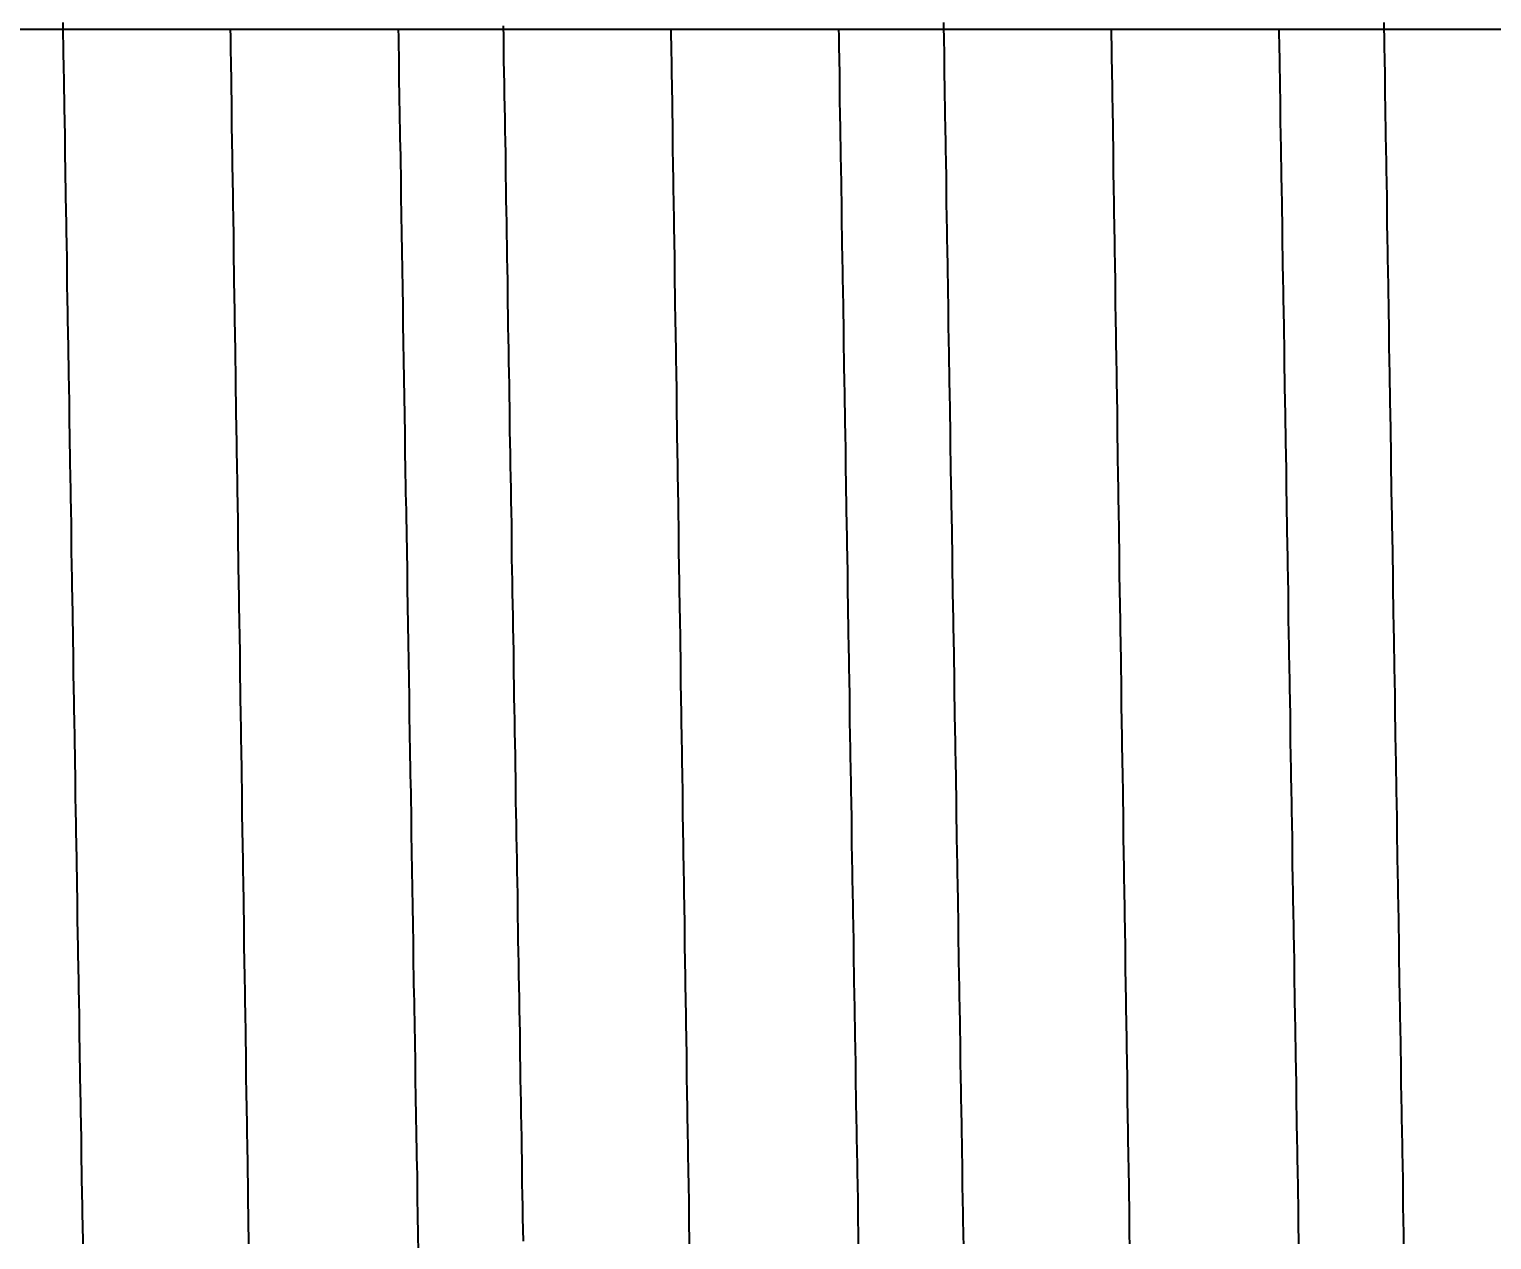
# Model space of a CAD drawing. Header units: millimetres. Extents: x 0 to 3800, y -67 to 2530.
# Drawn here: x 2216.61 to 2221.72, y 961.98 to 966.22 of the extents above; entities that cross this region are included whole.
import ezdxf
from ezdxf.lldxf.tags import DXFTag

# ---------------------------------------------------------------- set-up
doc = ezdxf.new("R2010")
doc.units = ezdxf.units.MM
for name, color, linetype in [('내부선 및 부속', 4, 'Continuous'), ('중심선', 1, 'DASHED'), ('치수선', 7, 'Continuous')]:
    doc.layers.add(name, color=color, linetype=linetype)
doc.styles.add('____', font='')
doc.styles.get('____').set_extended_font_data('굴림')
tags = doc.linetypes.add('DASHDOT', pattern=[70, 31, -13, 13, -13]).pattern_tags.tags
tags[10:11] = [DXFTag(74, 4), DXFTag(75, 0), DXFTag(340, '0'), DXFTag(46, 0.0), DXFTag(50, 0.0), DXFTag(44, 0.0), DXFTag(45, 0.0)]
tags[8:9] = [DXFTag(74, 4), DXFTag(75, 0), DXFTag(340, '0'), DXFTag(46, 0.0), DXFTag(50, 0.0), DXFTag(44, 0.0), DXFTag(45, 0.0)]
tags[6:7] = [DXFTag(74, 4), DXFTag(75, 0), DXFTag(340, '0'), DXFTag(46, 0.0), DXFTag(50, 0.0), DXFTag(44, 0.0), DXFTag(45, 0.0)]
tags[4:5] = [DXFTag(74, 4), DXFTag(75, 0), DXFTag(340, '0'), DXFTag(46, 0.0), DXFTag(50, 0.0), DXFTag(44, 0.0), DXFTag(45, 0.0)]
tags = doc.linetypes.add('DASHED', pattern=[25.72, 12.86, -12.86]).pattern_tags.tags
tags[6:7] = [DXFTag(74, 4), DXFTag(75, 0), DXFTag(340, '0'), DXFTag(46, 0.0), DXFTag(50, 0.0), DXFTag(44, 0.0), DXFTag(45, 0.0)]
tags[4:5] = [DXFTag(74, 4), DXFTag(75, 0), DXFTag(340, '0'), DXFTag(46, 0.0), DXFTag(50, 0.0), DXFTag(44, 0.0), DXFTag(45, 0.0)]
doc.dimstyles.new('MSADIM', dxfattribs={"dimtxt": 33, "dimasz": 17, "dimexe": 10, "dimexo": 7.5, "dimgap": 10, "dimtad": 0, "dimtih": 1, "dimtoh": 1, "dimdec": 0, "dimzin": 1, "dimdsep": 46, "dimtxsty": '____', "dimcen": 11.25, "dimadec": 0, "dimazin": 0, "dimtfac": 1, "dimtdec": 0, "dimtix": 1, "dimtmove": 0, "dimatfit": 3, "dimfxl": 1, "dimtolj": 1, "dimtzin": 1, "dimarcsym": 0})

# ---------------------------------------------------------------- blocks, each defined once
blk = doc.blocks.new('*D55')
at = {"layer": '치수선', "color": 0, "linetype": 'Continuous', "lineweight": -2, "transparency": 16777216}
for p, q in [((2172.9547, 966.2182), (2152.4547, 966.2182)), ((2162.4547, 949.2182), (2162.4547, 856.5344)), ((2162.4547, 718.2182), (2162.4547, 810.9019)), ((2254.9547, 701.2182), (2152.4547, 701.2182))]:
    blk.add_line(p, q, dxfattribs=at)
at = {"layer": '치수선', "color": 0, "linetype": 'Continuous', "transparency": 16777216}
for points in [[(2159.6213, 949.2182), (2165.288, 949.2182), (2162.4547, 966.2182)], [(2159.6213, 718.2182), (2165.288, 718.2182), (2162.4547, 701.2182)]]:
    blk.add_solid(points, dxfattribs=at)
at = {"layer": '치수선', "color": 0, "linetype": 'Continuous', "transparency": 16777216, "insert": (2162.4547, 833.7182), "char_height": 25, "attachment_point": 5, "style": '____'}
blk.add_mtext('\\A1;265', dxfattribs=at)
blk = doc.blocks.new('*D56')
at = {"layer": '치수선', "color": 0, "linetype": 'Continuous', "lineweight": -2, "transparency": 16777216}
for p, q in [((2172.9547, 966.2182), (2082.4547, 966.2182)), ((2092.4547, 949.2182), (2092.4547, 636.5511)), ((2092.4547, 278.2182), (2092.4547, 590.8853)), ((2224.9547, 261.2182), (2082.4547, 261.2182))]:
    blk.add_line(p, q, dxfattribs=at)
at = {"layer": '치수선', "color": 0, "linetype": 'Continuous', "transparency": 16777216}
for points in [[(2089.6213, 949.2182), (2095.288, 949.2182), (2092.4547, 966.2182)], [(2089.6213, 278.2182), (2095.288, 278.2182), (2092.4547, 261.2182)]]:
    blk.add_solid(points, dxfattribs=at)
at = {"layer": '치수선', "color": 0, "linetype": 'Continuous', "transparency": 16777216, "insert": (2092.4547, 613.7182), "char_height": 25, "attachment_point": 5, "style": '____'}
blk.add_mtext('\\A1;705', dxfattribs=at)

msp = doc.modelspace()

# ---------------------------------------------------------------- linework, layer by layer
at = {"layer": '내부선 및 부속', "linetype": 'Continuous', "flags": 128}
for points in [[(2216.7259, 966.2415), (2216.7269, 966.2175), (2216.7269, 966.1935), (2216.7279, 966.1695), (2216.7279, 966.1465), (2216.7279, 966.1225), (2216.7289, 966.0985), (2216.7289, 966.0745), (2216.7299, 966.0505), (2216.7299, 966.0265), (2216.7299, 966.0025), (2216.7309, 965.9785), (2216.7309, 965.9555), (2216.7309, 965.9315), (2216.7319, 965.9075), (2216.7319, 965.8835), (2216.7329, 965.8595), (2216.7329, 965.8355), (2216.7329, 965.8115), (2216.7339, 965.7885), (2216.7339, 965.7645), (2216.7349, 965.7405), (2216.7349, 965.7165), (2216.7349, 965.6925), (2216.7359, 965.6685), (2216.7359, 965.6445), (2216.7359, 965.6215), (2216.7369, 965.5975), (2216.7369, 965.5735), (2216.7379, 965.5495), (2216.7379, 965.5255), (2216.7379, 965.5015), (2216.7389, 965.4775), (2216.7389, 965.4535), (2216.7399, 965.4305), (2216.7399, 965.4065), (2216.7399, 965.3825), (2216.7409, 965.3585), (2216.7409, 965.3345), (2216.7409, 965.3105), (2216.7419, 965.2865), (2216.7419, 965.2635), (2216.7429, 965.2395), (2216.7429, 965.2155), (2216.7429, 965.1915), (2216.7439, 965.1675), (2216.7439, 965.1435), (2216.7449, 965.1195), (2216.7449, 965.0955), (2216.7449, 965.0725), (2216.7459, 965.0485), (2216.7459, 965.0245), (2216.7459, 965.0005), (2216.7469, 964.9765), (2216.7469, 964.9525), (2216.7479, 964.9285), (2216.7479, 964.9055), (2216.7479, 964.8815), (2216.7489, 964.8575), (2216.7489, 964.8335), (2216.7499, 964.8095), (2216.7499, 964.7855), (2216.7499, 964.7855), (2216.7499, 964.7615), (2216.7509, 964.7385), (2216.7509, 964.7145), (2216.7509, 964.6905), (2216.7519, 964.6665), (2216.7519, 964.6425), (2216.7529, 964.6185), (2216.7529, 964.5945), (2216.7529, 964.5705), (2216.7539, 964.5475), (2216.7539, 964.5235), (2216.7549, 964.4995), (2216.7549, 964.4755), (2216.7549, 964.4515), (2216.7559, 964.4275), (2216.7559, 964.4035), (2216.7559, 964.3805), (2216.7569, 964.3565), (2216.7569, 964.3325), (2216.7579, 964.3085), (2216.7579, 964.2845), (2216.7579, 964.2605), (2216.7589, 964.2365), (2216.7589, 964.2125), (2216.7599, 964.1895), (2216.7599, 964.1655), (2216.7599, 964.1415), (2216.7609, 964.1175), (2216.7609, 964.0935), (2216.7609, 964.0695), (2216.7619, 964.0455), (2216.7619, 964.0225), (2216.7629, 963.9985), (2216.7629, 963.9745), (2216.7629, 963.9505), (2216.7639, 963.9265), (2216.7639, 963.9025), (2216.7649, 963.8785), (2216.7649, 963.8555), (2216.7649, 963.8315), (2216.7659, 963.8075), (2216.7659, 963.7835), (2216.7669, 963.7595), (2216.7669, 963.7355), (2216.7669, 963.7115), (2216.7679, 963.6875), (2216.7679, 963.6645), (2216.7679, 963.6405), (2216.7689, 963.6165), (2216.7689, 963.5925), (2216.7699, 963.5685), (2216.7699, 963.5445), (2216.7699, 963.5205), (2216.7709, 963.4975), (2216.7709, 963.4735), (2216.7719, 963.4495), (2216.7719, 963.4255), (2216.7719, 963.4015), (2216.7729, 963.3775), (2216.7729, 963.3535), (2216.7739, 963.3295), (2216.7739, 963.3065), (2216.7739, 963.2825), (2216.7749, 963.2585), (2216.7749, 963.2345), (2216.7749, 963.2105), (2216.7759, 963.1865), (2216.7759, 963.1625), (2216.7769, 963.1395), (2216.7769, 963.1155), (2216.7769, 963.0915), (2216.7779, 963.0675), (2216.7779, 963.0435), (2216.7789, 963.0195), (2216.7789, 962.9955), (2216.7789, 962.9725), (2216.7799, 962.9485), (2216.7799, 962.9245), (2216.7809, 962.9005), (2216.7809, 962.8765), (2216.7809, 962.8525), (2216.7819, 962.8285), (2216.7819, 962.8045), (2216.7829, 962.7815), (2216.7829, 962.7575), (2216.7829, 962.7335), (2216.7839, 962.7095), (2216.7839, 962.6855), (2216.7849, 962.6615), (2216.7849, 962.6375), (2216.7849, 962.6145), (2216.7859, 962.5905), (2216.7859, 962.5665), (2216.7859, 962.5425), (2216.7869, 962.5185), (2216.7869, 962.4945), (2216.7879, 962.4705), (2216.7879, 962.4465), (2216.7879, 962.4235), (2216.7889, 962.3995), (2216.7889, 962.3995), (2216.7889, 962.3755), (2216.7899, 962.3515), (2216.7899, 962.3275), (2216.7899, 962.3035), (2216.7909, 962.2795), (2216.7909, 962.2565), (2216.7919, 962.2325), (2216.7919, 962.2085), (2216.7919, 962.1845), (2216.7929, 962.1605), (2216.7929, 962.1365), (2216.7939, 962.1125), (2216.7939, 962.0895), (2216.7939, 962.0655), (2216.7949, 962.0415), (2216.7949, 962.0175), (2216.7959, 961.9935), (2216.7959, 961.9695)], [(2217.3769, 961.9705), (2217.3769, 961.9975), (2217.3759, 962.0245), (2217.3759, 962.0515), (2217.3759, 962.0785), (2217.3749, 962.1055), (2217.3749, 962.1325), (2217.3739, 962.1595), (2217.3739, 962.1865), (2217.3729, 962.2135), (2217.3729, 962.2405), (2217.3729, 962.2685), (2217.3719, 962.2955), (2217.3719, 962.3225), (2217.3709, 962.3495), (2217.3709, 962.3765), (2217.3709, 962.4035), (2217.3699, 962.4305), (2217.3699, 962.4575), (2217.3689, 962.4845), (2217.3689, 962.5115), (2217.3679, 962.5385), (2217.3679, 962.5655), (2217.3679, 962.5925), (2217.3669, 962.6195), (2217.3669, 962.6465), (2217.3659, 962.6735), (2217.3659, 962.7005), (2217.3659, 962.7275), (2217.3649, 962.7555), (2217.3649, 962.7825), (2217.3639, 962.8095), (2217.3639, 962.8365), (2217.3639, 962.8635), (2217.3629, 962.8905), (2217.3629, 962.9175), (2217.3619, 962.9445), (2217.3619, 962.9715), (2217.3609, 962.9985), (2217.3609, 963.0255), (2217.3609, 963.0525), (2217.3599, 963.0795), (2217.3599, 963.1065), (2217.3589, 963.1335), (2217.3589, 963.1605), (2217.3589, 963.1875), (2217.3579, 963.2145), (2217.3579, 963.2425), (2217.3569, 963.2695), (2217.3569, 963.2965), (2217.3569, 963.3235), (2217.3569, 963.3235), (2217.3559, 963.3505), (2217.3559, 963.3775), (2217.3549, 963.4045), (2217.3549, 963.4315), (2217.3539, 963.4585), (2217.3539, 963.4855), (2217.3539, 963.5125), (2217.3529, 963.5395), (2217.3529, 963.5665), (2217.3519, 963.5935), (2217.3519, 963.6205), (2217.3519, 963.6475), (2217.3509, 963.6745), (2217.3509, 963.7015), (2217.3499, 963.7295), (2217.3499, 963.7565), (2217.3499, 963.7835), (2217.3489, 963.8105), (2217.3489, 963.8375), (2217.3479, 963.8645), (2217.3479, 963.8915), (2217.3479, 963.9185), (2217.3469, 963.9455), (2217.3469, 963.9725), (2217.3459, 963.9995), (2217.3459, 964.0265), (2217.3459, 964.0535), (2217.3449, 964.0805), (2217.3449, 964.1075), (2217.3439, 964.1345), (2217.3439, 964.1615), (2217.3429, 964.1885), (2217.3429, 964.2165), (2217.3429, 964.2435), (2217.3419, 964.2705), (2217.3419, 964.2975), (2217.3409, 964.3245), (2217.3409, 964.3515), (2217.3409, 964.3785), (2217.3399, 964.4055), (2217.3399, 964.4325), (2217.3389, 964.4595), (2217.3389, 964.4865), (2217.3389, 964.5135), (2217.3379, 964.5405), (2217.3379, 964.5675), (2217.3369, 964.5945), (2217.3369, 964.6215), (2217.3369, 964.6485), (2217.3359, 964.6765), (2217.3359, 964.7035), (2217.3349, 964.7305), (2217.3349, 964.7575), (2217.3349, 964.7845), (2217.3339, 964.8115), (2217.3339, 964.8385), (2217.3329, 964.8655), (2217.3329, 964.8925), (2217.3329, 964.9195), (2217.3319, 964.9465), (2217.3319, 964.9735), (2217.3309, 965.0005), (2217.3309, 965.0275), (2217.3299, 965.0545), (2217.3299, 965.0815), (2217.3299, 965.1085), (2217.3289, 965.1355), (2217.3289, 965.1635), (2217.3279, 965.1905), (2217.3279, 965.2175), (2217.3279, 965.2445), (2217.3269, 965.2715), (2217.3269, 965.2985), (2217.3259, 965.3255), (2217.3259, 965.3525), (2217.3259, 965.3795), (2217.3249, 965.4065), (2217.3249, 965.4335), (2217.3239, 965.4605), (2217.3239, 965.4875), (2217.3239, 965.5145), (2217.3229, 965.5415), (2217.3229, 965.5685), (2217.3219, 965.5955), (2217.3219, 965.6225), (2217.3219, 965.6505), (2217.3209, 965.6775), (2217.3209, 965.7045), (2217.3199, 965.7315), (2217.3199, 965.7585), (2217.3199, 965.7855), (2217.3189, 965.8125), (2217.3189, 965.8395), (2217.3179, 965.8665), (2217.3179, 965.8935), (2217.3179, 965.9205), (2217.3169, 965.9475), (2217.3169, 965.9745), (2217.3159, 966.0015), (2217.3159, 966.0285), (2217.3159, 966.0285), (2217.3159, 966.0555), (2217.3149, 966.0825), (2217.3149, 966.1095), (2217.3139, 966.1375), (2217.3139, 966.1645), (2217.3139, 966.1915), (2217.3129, 966.2185)], [(2217.8989, 966.2205), (2217.8999, 966.1885), (2217.8999, 966.1575), (2217.9009, 966.1255), (2217.9009, 966.0935), (2217.9019, 966.0615), (2217.9019, 966.0295), (2217.9029, 965.9985), (2217.9029, 965.9665), (2217.9039, 965.9345), (2217.9039, 965.9025), (2217.9049, 965.8705), (2217.9049, 965.8385), (2217.9059, 965.8075), (2217.9069, 965.7755), (2217.9069, 965.7435), (2217.9079, 965.7115), (2217.9079, 965.6795), (2217.9089, 965.6475), (2217.9089, 965.6165), (2217.9099, 965.5845), (2217.9099, 965.5525), (2217.9109, 965.5205), (2217.9109, 965.4885), (2217.9119, 965.4575), (2217.9119, 965.4255), (2217.9129, 965.3935), (2217.9129, 965.3615), (2217.9139, 965.3295), (2217.9139, 965.2975), (2217.9149, 965.2665), (2217.9149, 965.2345), (2217.9159, 965.2025), (2217.9159, 965.1705), (2217.9169, 965.1385), (2217.9169, 965.1065), (2217.9179, 965.0755), (2217.9179, 965.0435), (2217.9189, 965.0115), (2217.9189, 964.9795), (2217.9199, 964.9475), (2217.9199, 964.9165), (2217.9209, 964.8845), (2217.9209, 964.8525), (2217.9219, 964.8205), (2217.9219, 964.7885), (2217.9229, 964.7565), (2217.9229, 964.7255), (2217.9239, 964.6935), (2217.9239, 964.6615), (2217.9249, 964.6295), (2217.9249, 964.5975), (2217.9259, 964.5655), (2217.9269, 964.5345), (2217.9269, 964.5025), (2217.9279, 964.4705), (2217.9279, 964.4385), (2217.9289, 964.4065), (2217.9289, 964.3755), (2217.9299, 964.3435), (2217.9299, 964.3115), (2217.9309, 964.2795), (2217.9309, 964.2475), (2217.9319, 964.2155), (2217.9319, 964.1845), (2217.9329, 964.1525), (2217.9329, 964.1205), (2217.9339, 964.0885), (2217.9339, 964.0565), (2217.9349, 964.0245), (2217.9349, 963.9935), (2217.9359, 963.9615), (2217.9359, 963.9295), (2217.9369, 963.8975), (2217.9369, 963.8655), (2217.9379, 963.8345), (2217.9379, 963.8025), (2217.9389, 963.7705), (2217.9389, 963.7385), (2217.9399, 963.7065), (2217.9399, 963.6745), (2217.9409, 963.6435), (2217.9409, 963.6115), (2217.9419, 963.5795), (2217.9429, 963.5475), (2217.9429, 963.5155), (2217.9429, 963.5155), (2217.9439, 963.4835), (2217.9439, 963.4525), (2217.9449, 963.4205), (2217.9449, 963.3885), (2217.9459, 963.3565), (2217.9459, 963.3245), (2217.9469, 963.2925), (2217.9469, 963.2615), (2217.9479, 963.2295), (2217.9479, 963.1975), (2217.9489, 963.1655), (2217.9489, 963.1335), (2217.9499, 963.1025), (2217.9499, 963.0705), (2217.9509, 963.0385), (2217.9509, 963.0065), (2217.9519, 962.9745), (2217.9519, 962.9425), (2217.9529, 962.9115), (2217.9529, 962.8795), (2217.9539, 962.8475), (2217.9549, 962.8155), (2217.9549, 962.7835), (2217.9559, 962.7515), (2217.9559, 962.7205), (2217.9569, 962.6885), (2217.9569, 962.6565), (2217.9579, 962.6245), (2217.9579, 962.5925), (2217.9589, 962.5615), (2217.9589, 962.5295), (2217.9599, 962.4975), (2217.9599, 962.4655), (2217.9609, 962.4335), (2217.9609, 962.4015), (2217.9619, 962.3705), (2217.9619, 962.3385), (2217.9629, 962.3065), (2217.9629, 962.2745), (2217.9639, 962.2425), (2217.9649, 962.2105), (2217.9649, 962.1795), (2217.9659, 962.1475), (2217.9659, 962.1155), (2217.9669, 962.0835), (2217.9669, 962.0515), (2217.9679, 962.0205), (2217.9679, 961.9885), (2217.9689, 961.9565)], [(2218.2659, 966.2305), (2218.2669, 966.1895), (2218.2679, 966.1495), (2218.2679, 966.1085), (2218.2689, 966.0685), (2218.2699, 966.0275), (2218.2699, 965.9875), (2218.2709, 965.9465), (2218.2719, 965.9065), (2218.2719, 965.8655), (2218.2729, 965.8255), (2218.2739, 965.7845), (2218.2739, 965.7445), (2218.2749, 965.7035), (2218.2759, 965.6635), (2218.2759, 965.6225), (2218.2769, 965.5825), (2218.2779, 965.5425), (2218.2779, 965.5015), (2218.2789, 965.4615), (2218.2789, 965.4205), (2218.2799, 965.3805), (2218.2809, 965.3395), (2218.2809, 965.2995), (2218.2819, 965.2585), (2218.2829, 965.2185), (2218.2829, 965.1775), (2218.2839, 965.1375), (2218.2849, 965.0965), (2218.2849, 965.0565), (2218.2859, 965.0155), (2218.2869, 964.9755), (2218.2869, 964.9345), (2218.2879, 964.8945), (2218.2889, 964.8535), (2218.2889, 964.8135), (2218.2899, 964.7725), (2218.2909, 964.7325), (2218.2909, 964.6915), (2218.2919, 964.6515), (2218.2929, 964.6105), (2218.2929, 964.5705), (2218.2939, 964.5295), (2218.2949, 964.4895), (2218.2949, 964.4485), (2218.2959, 964.4085), (2218.2959, 964.3675), (2218.2969, 964.3275), (2218.2979, 964.2875), (2218.2979, 964.2465), (2218.2989, 964.2065), (2218.2999, 964.1655), (2218.2999, 964.1255), (2218.3009, 964.0845), (2218.3019, 964.0445), (2218.3019, 964.0035), (2218.3029, 963.9635), (2218.3039, 963.9225), (2218.3039, 963.8825), (2218.3049, 963.8415), (2218.3059, 963.8015), (2218.3059, 963.7605), (2218.3069, 963.7205), (2218.3079, 963.6795), (2218.3079, 963.6395), (2218.3089, 963.5985), (2218.3099, 963.5585), (2218.3099, 963.5175), (2218.3109, 963.4775), (2218.3119, 963.4365), (2218.3119, 963.3965), (2218.3129, 963.3555), (2218.3139, 963.3155), (2218.3139, 963.2745), (2218.3149, 963.2345), (2218.3149, 963.2345), (2218.3159, 963.1935), (2218.3159, 963.1535), (2218.3169, 963.1125), (2218.3179, 963.0725), (2218.3179, 963.0325), (2218.3189, 962.9915), (2218.3199, 962.9515), (2218.3199, 962.9105), (2218.3209, 962.8705), (2218.3219, 962.8295), (2218.3219, 962.7895), (2218.3229, 962.7485), (2218.3239, 962.7085), (2218.3239, 962.6675), (2218.3249, 962.6275), (2218.3259, 962.5865), (2218.3259, 962.5465), (2218.3269, 962.5055), (2218.3279, 962.4655), (2218.3279, 962.4245), (2218.3289, 962.3845), (2218.3299, 962.3435), (2218.3299, 962.3035), (2218.3309, 962.2625), (2218.3319, 962.2225), (2218.3319, 962.1815), (2218.3329, 962.1415), (2218.3339, 962.1005), (2218.3339, 962.0605), (2218.3349, 962.0195), (2218.3359, 961.9795)], [(2218.8529, 966.2185), (2218.8529, 966.1915), (2218.8539, 966.1645), (2218.8539, 966.1375), (2218.8549, 966.1095), (2218.8549, 966.0825), (2218.8549, 966.0555), (2218.8559, 966.0285), (2218.8559, 966.0015), (2218.8569, 965.9745), (2218.8569, 965.9475), (2218.8569, 965.9205), (2218.8579, 965.8935), (2218.8579, 965.8665), (2218.8589, 965.8395), (2218.8589, 965.8125), (2218.8589, 965.7855), (2218.8599, 965.7585), (2218.8599, 965.7315), (2218.8609, 965.7045), (2218.8609, 965.6775), (2218.8609, 965.6505), (2218.8619, 965.6225), (2218.8619, 965.5955), (2218.8629, 965.5685), (2218.8629, 965.5415), (2218.8629, 965.5145), (2218.8639, 965.4875), (2218.8639, 965.4605), (2218.8649, 965.4335), (2218.8649, 965.4065), (2218.8649, 965.3795), (2218.8659, 965.3525), (2218.8659, 965.3255), (2218.8669, 965.2985), (2218.8669, 965.2715), (2218.8669, 965.2445), (2218.8679, 965.2175), (2218.8679, 965.1905), (2218.8689, 965.1635), (2218.8689, 965.1355), (2218.8699, 965.1085), (2218.8699, 965.0815), (2218.8699, 965.0545), (2218.8709, 965.0275), (2218.8709, 965.0005), (2218.8719, 964.9735), (2218.8719, 964.9465), (2218.8719, 964.9195), (2218.8729, 964.8925), (2218.8729, 964.8655), (2218.8739, 964.8385), (2218.8739, 964.8115), (2218.8739, 964.7845), (2218.8749, 964.7575), (2218.8749, 964.7305), (2218.8759, 964.7035), (2218.8759, 964.6765), (2218.8759, 964.6485), (2218.8769, 964.6215), (2218.8769, 964.5945), (2218.8779, 964.5675), (2218.8779, 964.5405), (2218.8779, 964.5135), (2218.8789, 964.4865), (2218.8789, 964.4595), (2218.8799, 964.4325), (2218.8799, 964.4055), (2218.8799, 964.3785), (2218.8809, 964.3515), (2218.8809, 964.3245), (2218.8819, 964.2975), (2218.8819, 964.2705), (2218.8819, 964.2435), (2218.8829, 964.2165), (2218.8829, 964.1885), (2218.8839, 964.1615), (2218.8839, 964.1345), (2218.8849, 964.1075), (2218.8849, 964.0805), (2218.8849, 964.0535), (2218.8859, 964.0265), (2218.8859, 963.9995), (2218.8869, 963.9725), (2218.8869, 963.9455), (2218.8869, 963.9185), (2218.8879, 963.8915), (2218.8879, 963.8645), (2218.8889, 963.8375), (2218.8889, 963.8105), (2218.8889, 963.7835), (2218.8899, 963.7565), (2218.8899, 963.7295), (2218.8909, 963.7015), (2218.8909, 963.6745), (2218.8909, 963.6475), (2218.8919, 963.6205), (2218.8919, 963.5935), (2218.8929, 963.5665), (2218.8929, 963.5395), (2218.8929, 963.5125), (2218.8929, 963.5125), (2218.8939, 963.4855), (2218.8939, 963.4585), (2218.8949, 963.4315), (2218.8949, 963.4045), (2218.8959, 963.3775), (2218.8959, 963.3505), (2218.8959, 963.3235), (2218.8969, 963.2965), (2218.8969, 963.2695), (2218.8979, 963.2425), (2218.8979, 963.2145), (2218.8979, 963.1875), (2218.8989, 963.1605), (2218.8989, 963.1335), (2218.8999, 963.1065), (2218.8999, 963.0795), (2218.8999, 963.0525), (2218.9009, 963.0255), (2218.9009, 962.9985), (2218.9019, 962.9715), (2218.9019, 962.9445), (2218.9029, 962.9175), (2218.9029, 962.8905), (2218.9029, 962.8635), (2218.9039, 962.8365), (2218.9039, 962.8095), (2218.9049, 962.7825), (2218.9049, 962.7555), (2218.9049, 962.7275), (2218.9059, 962.7005), (2218.9059, 962.6735), (2218.9069, 962.6465), (2218.9069, 962.6195), (2218.9069, 962.5925), (2218.9079, 962.5655), (2218.9079, 962.5385), (2218.9089, 962.5115), (2218.9089, 962.4845), (2218.9099, 962.4575), (2218.9099, 962.4305), (2218.9099, 962.4035), (2218.9109, 962.3765), (2218.9109, 962.3495), (2218.9119, 962.3225), (2218.9119, 962.2955), (2218.9119, 962.2685), (2218.9129, 962.2405), (2218.9129, 962.2135), (2218.9139, 962.1865), (2218.9139, 962.1595), (2218.9149, 962.1325), (2218.9149, 962.1055), (2218.9149, 962.0785), (2218.9159, 962.0515), (2218.9159, 962.0245), (2218.9169, 961.9975), (2218.9169, 961.9705)], [(2219.4389, 966.2185), (2219.4399, 966.1955), (2219.4399, 966.1715), (2219.4399, 966.1475), (2219.4409, 966.1235), (2219.4409, 966.0995), (2219.4419, 966.0755), (2219.4419, 966.0515), (2219.4419, 966.0275), (2219.4429, 966.0045), (2219.4429, 965.9805), (2219.4429, 965.9565), (2219.4439, 965.9325), (2219.4439, 965.9085), (2219.4449, 965.8845), (2219.4449, 965.8605), (2219.4449, 965.8375), (2219.4459, 965.8135), (2219.4459, 965.7895), (2219.4459, 965.7655), (2219.4469, 965.7415), (2219.4469, 965.7175), (2219.4479, 965.6935), (2219.4479, 965.6695), (2219.4479, 965.6465), (2219.4489, 965.6225), (2219.4489, 965.5985), (2219.4499, 965.5745), (2219.4499, 965.5505), (2219.4499, 965.5265), (2219.4509, 965.5025), (2219.4509, 965.4795), (2219.4509, 965.4555), (2219.4519, 965.4315), (2219.4519, 965.4075), (2219.4529, 965.3835), (2219.4529, 965.3595), (2219.4529, 965.3355), (2219.4539, 965.3125), (2219.4539, 965.2885), (2219.4549, 965.2645), (2219.4549, 965.2405), (2219.4549, 965.2165), (2219.4559, 965.1925), (2219.4559, 965.1685), (2219.4559, 965.1445), (2219.4569, 965.1215), (2219.4569, 965.0975), (2219.4579, 965.0735), (2219.4579, 965.0495), (2219.4579, 965.0255), (2219.4589, 965.0015), (2219.4589, 964.9775), (2219.4599, 964.9545), (2219.4599, 964.9305), (2219.4599, 964.9065), (2219.4609, 964.8825), (2219.4609, 964.8585), (2219.4609, 964.8345), (2219.4619, 964.8105), (2219.4619, 964.7865), (2219.4629, 964.7635), (2219.4629, 964.7635), (2219.4629, 964.7395), (2219.4629, 964.7155), (2219.4639, 964.6915), (2219.4639, 964.6675), (2219.4649, 964.6435), (2219.4649, 964.6195), (2219.4649, 964.5965), (2219.4659, 964.5725), (2219.4659, 964.5485), (2219.4659, 964.5245), (2219.4669, 964.5005), (2219.4669, 964.4765), (2219.4679, 964.4525), (2219.4679, 964.4295), (2219.4679, 964.4055), (2219.4689, 964.3815), (2219.4689, 964.3575), (2219.4699, 964.3335), (2219.4699, 964.3095), (2219.4699, 964.2855), (2219.4709, 964.2615), (2219.4709, 964.2385), (2219.4719, 964.2145), (2219.4719, 964.1905), (2219.4719, 964.1665), (2219.4729, 964.1425), (2219.4729, 964.1185), (2219.4729, 964.0945), (2219.4739, 964.0715), (2219.4739, 964.0475), (2219.4749, 964.0235), (2219.4749, 963.9995), (2219.4749, 963.9755), (2219.4759, 963.9515), (2219.4759, 963.9275), (2219.4769, 963.9035), (2219.4769, 963.8805), (2219.4769, 963.8565), (2219.4779, 963.8325), (2219.4779, 963.8085), (2219.4779, 963.7845), (2219.4789, 963.7605), (2219.4789, 963.7365), (2219.4799, 963.7135), (2219.4799, 963.6895), (2219.4799, 963.6655), (2219.4809, 963.6415), (2219.4809, 963.6175), (2219.4819, 963.5935), (2219.4819, 963.5695), (2219.4819, 963.5465), (2219.4829, 963.5225), (2219.4829, 963.4985), (2219.4839, 963.4745), (2219.4839, 963.4505), (2219.4839, 963.4265), (2219.4849, 963.4025), (2219.4849, 963.3785), (2219.4849, 963.3555), (2219.4859, 963.3315), (2219.4859, 963.3075), (2219.4869, 963.2835), (2219.4869, 963.2595), (2219.4869, 963.2355), (2219.4879, 963.2115), (2219.4879, 963.1885), (2219.4889, 963.1645), (2219.4889, 963.1405), (2219.4889, 963.1165), (2219.4899, 963.0925), (2219.4899, 963.0685), (2219.4909, 963.0445), (2219.4909, 963.0205), (2219.4909, 962.9975), (2219.4919, 962.9735), (2219.4919, 962.9495), (2219.4929, 962.9255), (2219.4929, 962.9015), (2219.4929, 962.8775), (2219.4939, 962.8535), (2219.4939, 962.8305), (2219.4949, 962.8065), (2219.4949, 962.7825), (2219.4949, 962.7585), (2219.4959, 962.7345), (2219.4959, 962.7105), (2219.4959, 962.6865), (2219.4969, 962.6635), (2219.4969, 962.6395), (2219.4979, 962.6155), (2219.4979, 962.5915), (2219.4979, 962.5675), (2219.4989, 962.5435), (2219.4989, 962.5195), (2219.4999, 962.4955), (2219.4999, 962.4725), (2219.4999, 962.4485), (2219.5009, 962.4245), (2219.5009, 962.4005), (2219.5019, 962.3765), (2219.5019, 962.3765), (2219.5019, 962.3525), (2219.5019, 962.3285), (2219.5029, 962.3055), (2219.5029, 962.2815), (2219.5039, 962.2575), (2219.5039, 962.2335), (2219.5039, 962.2095), (2219.5049, 962.1855), (2219.5049, 962.1615), (2219.5059, 962.1375), (2219.5059, 962.1145), (2219.5059, 962.0905), (2219.5069, 962.0665), (2219.5069, 962.0425), (2219.5079, 962.0185), (2219.5079, 961.9945), (2219.5079, 961.9705)], [(2219.8059, 966.2415), (2219.8059, 966.2175), (2219.8069, 966.1935), (2219.8069, 966.1695), (2219.8079, 966.1465), (2219.8079, 966.1225), (2219.8079, 966.0985), (2219.8089, 966.0745), (2219.8089, 966.0505), (2219.8099, 966.0265), (2219.8099, 966.0025), (2219.8099, 965.9785), (2219.8109, 965.9555), (2219.8109, 965.9315), (2219.8109, 965.9075), (2219.8119, 965.8835), (2219.8119, 965.8595), (2219.8129, 965.8355), (2219.8129, 965.8115), (2219.8129, 965.7885), (2219.8139, 965.7645), (2219.8139, 965.7405), (2219.8149, 965.7165), (2219.8149, 965.6925), (2219.8149, 965.6685), (2219.8159, 965.6445), (2219.8159, 965.6205), (2219.8159, 965.5975), (2219.8169, 965.5735), (2219.8169, 965.5495), (2219.8179, 965.5255), (2219.8179, 965.5015), (2219.8179, 965.4775), (2219.8189, 965.4535), (2219.8189, 965.4305), (2219.8199, 965.4065), (2219.8199, 965.3825), (2219.8199, 965.3585), (2219.8209, 965.3345), (2219.8209, 965.3105), (2219.8209, 965.2865), (2219.8219, 965.2635), (2219.8219, 965.2395), (2219.8229, 965.2155), (2219.8229, 965.1915), (2219.8229, 965.1675), (2219.8239, 965.1435), (2219.8239, 965.1195), (2219.8249, 965.0955), (2219.8249, 965.0725), (2219.8249, 965.0485), (2219.8259, 965.0245), (2219.8259, 965.0005), (2219.8259, 964.9765), (2219.8269, 964.9525), (2219.8269, 964.9285), (2219.8279, 964.9055), (2219.8279, 964.8815), (2219.8279, 964.8575), (2219.8289, 964.8335), (2219.8289, 964.8095), (2219.8299, 964.7855), (2219.8299, 964.7855), (2219.8299, 964.7615), (2219.8299, 964.7375), (2219.8309, 964.7145), (2219.8309, 964.6905), (2219.8309, 964.6665), (2219.8319, 964.6425), (2219.8319, 964.6185), (2219.8329, 964.5945), (2219.8329, 964.5705), (2219.8329, 964.5475), (2219.8339, 964.5235), (2219.8339, 964.4995), (2219.8349, 964.4755), (2219.8349, 964.4515), (2219.8349, 964.4275), (2219.8359, 964.4035), (2219.8359, 964.3805), (2219.8359, 964.3565), (2219.8369, 964.3325), (2219.8369, 964.3085), (2219.8379, 964.2845), (2219.8379, 964.2605), (2219.8379, 964.2365), (2219.8389, 964.2125), (2219.8389, 964.1895), (2219.8399, 964.1655), (2219.8399, 964.1415), (2219.8399, 964.1175), (2219.8409, 964.0935), (2219.8409, 964.0695), (2219.8419, 964.0455), (2219.8419, 964.0225), (2219.8419, 963.9985), (2219.8429, 963.9745), (2219.8429, 963.9505), (2219.8429, 963.9265), (2219.8439, 963.9025), (2219.8439, 963.8785), (2219.8449, 963.8545), (2219.8449, 963.8315), (2219.8449, 963.8075), (2219.8459, 963.7835), (2219.8459, 963.7595), (2219.8469, 963.7355), (2219.8469, 963.7115), (2219.8469, 963.6875), (2219.8479, 963.6645), (2219.8479, 963.6405), (2219.8489, 963.6165), (2219.8489, 963.5925), (2219.8489, 963.5685), (2219.8499, 963.5445), (2219.8499, 963.5205), (2219.8499, 963.4975), (2219.8509, 963.4735), (2219.8509, 963.4495), (2219.8519, 963.4255), (2219.8519, 963.4015), (2219.8519, 963.3775), (2219.8529, 963.3535), (2219.8529, 963.3295), (2219.8539, 963.3065), (2219.8539, 963.2825), (2219.8539, 963.2585), (2219.8549, 963.2345), (2219.8549, 963.2105), (2219.8559, 963.1865), (2219.8559, 963.1625), (2219.8559, 963.1395), (2219.8569, 963.1155), (2219.8569, 963.0915), (2219.8569, 963.0675), (2219.8579, 963.0435), (2219.8579, 963.0195), (2219.8589, 962.9955), (2219.8589, 962.9715), (2219.8589, 962.9485), (2219.8599, 962.9245), (2219.8599, 962.9005), (2219.8609, 962.8765), (2219.8609, 962.8525), (2219.8609, 962.8285), (2219.8619, 962.8045), (2219.8619, 962.7815), (2219.8629, 962.7575), (2219.8629, 962.7335), (2219.8629, 962.7095), (2219.8639, 962.6855), (2219.8639, 962.6615), (2219.8649, 962.6375), (2219.8649, 962.6145), (2219.8649, 962.5905), (2219.8659, 962.5665), (2219.8659, 962.5425), (2219.8669, 962.5185), (2219.8669, 962.4945), (2219.8669, 962.4705), (2219.8679, 962.4465), (2219.8679, 962.4235), (2219.8689, 962.3995), (2219.8689, 962.3995), (2219.8689, 962.3755), (2219.8689, 962.3515), (2219.8699, 962.3275), (2219.8699, 962.3035), (2219.8699, 962.2795), (2219.8709, 962.2565), (2219.8709, 962.2325), (2219.8719, 962.2085), (2219.8719, 962.1845), (2219.8719, 962.1605), (2219.8729, 962.1365), (2219.8729, 962.1125), (2219.8739, 962.0885), (2219.8739, 962.0655), (2219.8739, 962.0415), (2219.8749, 962.0175), (2219.8749, 961.9935), (2219.8759, 961.9695)], [(2220.3929, 966.2185), (2220.3929, 966.1915), (2220.3939, 966.1645), (2220.3939, 966.1375), (2220.3939, 966.1095), (2220.3949, 966.0825), (2220.3949, 966.0555), (2220.3959, 966.0285), (2220.3959, 966.0015), (2220.3959, 965.9745), (2220.3969, 965.9475), (2220.3969, 965.9205), (2220.3979, 965.8935), (2220.3979, 965.8665), (2220.3979, 965.8395), (2220.3989, 965.8125), (2220.3989, 965.7855), (2220.3999, 965.7585), (2220.3999, 965.7315), (2220.3999, 965.7045), (2220.4009, 965.6775), (2220.4009, 965.6505), (2220.4019, 965.6225), (2220.4019, 965.5955), (2220.4019, 965.5685), (2220.4029, 965.5415), (2220.4029, 965.5145), (2220.4039, 965.4875), (2220.4039, 965.4605), (2220.4039, 965.4335), (2220.4049, 965.4065), (2220.4049, 965.3795), (2220.4059, 965.3525), (2220.4059, 965.3255), (2220.4059, 965.2985), (2220.4069, 965.2715), (2220.4069, 965.2445), (2220.4079, 965.2175), (2220.4079, 965.1905), (2220.4089, 965.1635), (2220.4089, 965.1355), (2220.4089, 965.1085), (2220.4099, 965.0815), (2220.4099, 965.0545), (2220.4109, 965.0275), (2220.4109, 965.0005), (2220.4109, 964.9735), (2220.4119, 964.9465), (2220.4119, 964.9195), (2220.4129, 964.8925), (2220.4129, 964.8655), (2220.4129, 964.8385), (2220.4139, 964.8115), (2220.4139, 964.7845), (2220.4149, 964.7575), (2220.4149, 964.7305), (2220.4149, 964.7035), (2220.4159, 964.6765), (2220.4159, 964.6485), (2220.4169, 964.6215), (2220.4169, 964.5945), (2220.4169, 964.5675), (2220.4179, 964.5405), (2220.4179, 964.5135), (2220.4189, 964.4865), (2220.4189, 964.4595), (2220.4189, 964.4325), (2220.4199, 964.4055), (2220.4199, 964.3785), (2220.4209, 964.3515), (2220.4209, 964.3245), (2220.4209, 964.2975), (2220.4219, 964.2705), (2220.4219, 964.2435), (2220.4229, 964.2165), (2220.4229, 964.1885), (2220.4239, 964.1615), (2220.4239, 964.1345), (2220.4239, 964.1075), (2220.4249, 964.0805), (2220.4249, 964.0535), (2220.4259, 964.0265), (2220.4259, 963.9995), (2220.4259, 963.9725), (2220.4269, 963.9455), (2220.4269, 963.9185), (2220.4279, 963.8915), (2220.4279, 963.8645), (2220.4279, 963.8375), (2220.4289, 963.8105), (2220.4289, 963.7835), (2220.4299, 963.7565), (2220.4299, 963.7295), (2220.4299, 963.7015), (2220.4309, 963.6745), (2220.4309, 963.6475), (2220.4319, 963.6205), (2220.4319, 963.5935), (2220.4329, 963.5665), (2220.4329, 963.5395), (2220.4329, 963.5125), (2220.4329, 963.5125), (2220.4339, 963.4855), (2220.4339, 963.4585), (2220.4349, 963.4315), (2220.4349, 963.4045), (2220.4349, 963.3775), (2220.4359, 963.3505), (2220.4359, 963.3235), (2220.4369, 963.2965), (2220.4369, 963.2695), (2220.4369, 963.2425), (2220.4379, 963.2145), (2220.4379, 963.1875), (2220.4389, 963.1605), (2220.4389, 963.1335), (2220.4389, 963.1065), (2220.4399, 963.0795), (2220.4399, 963.0525), (2220.4409, 963.0255), (2220.4409, 962.9985), (2220.4419, 962.9715), (2220.4419, 962.9445), (2220.4419, 962.9175), (2220.4429, 962.8905), (2220.4429, 962.8635), (2220.4439, 962.8365), (2220.4439, 962.8095), (2220.4439, 962.7825), (2220.4449, 962.7555), (2220.4449, 962.7275), (2220.4459, 962.7005), (2220.4459, 962.6735), (2220.4459, 962.6465), (2220.4469, 962.6195), (2220.4469, 962.5925), (2220.4479, 962.5655), (2220.4479, 962.5385), (2220.4489, 962.5115), (2220.4489, 962.4845), (2220.4489, 962.4575), (2220.4499, 962.4305), (2220.4499, 962.4035), (2220.4509, 962.3765), (2220.4509, 962.3495), (2220.4509, 962.3225), (2220.4519, 962.2955), (2220.4519, 962.2685), (2220.4529, 962.2405), (2220.4529, 962.2135), (2220.4539, 962.1865), (2220.4539, 962.1595), (2220.4539, 962.1325), (2220.4549, 962.1055), (2220.4549, 962.0785), (2220.4559, 962.0515), (2220.4559, 962.0245), (2220.4559, 961.9975), (2220.4569, 961.9705)], [(2220.9789, 966.2185), (2220.9789, 966.1955), (2220.9799, 966.1715), (2220.9799, 966.1475), (2220.9809, 966.1235), (2220.9809, 966.0995), (2220.9809, 966.0755), (2220.9819, 966.0515), (2220.9819, 966.0275), (2220.9819, 966.0045), (2220.9829, 965.9805), (2220.9829, 965.9565), (2220.9839, 965.9325), (2220.9839, 965.9085), (2220.9839, 965.8845), (2220.9849, 965.8605), (2220.9849, 965.8375), (2220.9859, 965.8135), (2220.9859, 965.7895), (2220.9859, 965.7655), (2220.9869, 965.7415), (2220.9869, 965.7175), (2220.9869, 965.6935), (2220.9879, 965.6695), (2220.9879, 965.6465), (2220.9889, 965.6225), (2220.9889, 965.5985), (2220.9889, 965.5745), (2220.9899, 965.5505), (2220.9899, 965.5265), (2220.9909, 965.5025), (2220.9909, 965.4795), (2220.9909, 965.4555), (2220.9919, 965.4315), (2220.9919, 965.4075), (2220.9919, 965.3835), (2220.9929, 965.3595), (2220.9929, 965.3355), (2220.9939, 965.3125), (2220.9939, 965.2885), (2220.9939, 965.2645), (2220.9949, 965.2405), (2220.9949, 965.2165), (2220.9959, 965.1925), (2220.9959, 965.1685), (2220.9959, 965.1445), (2220.9969, 965.1215), (2220.9969, 965.0975), (2220.9969, 965.0735), (2220.9979, 965.0495), (2220.9979, 965.0255), (2220.9989, 965.0015), (2220.9989, 964.9775), (2220.9989, 964.9545), (2220.9999, 964.9305), (2220.9999, 964.9065), (2221.0009, 964.8825), (2221.0009, 964.8585), (2221.0009, 964.8345), (2221.0019, 964.8105), (2221.0019, 964.7865), (2221.0019, 964.7635), (2221.0019, 964.7635), (2221.0029, 964.7395), (2221.0029, 964.7155), (2221.0039, 964.6915), (2221.0039, 964.6675), (2221.0039, 964.6435), (2221.0049, 964.6195), (2221.0049, 964.5965), (2221.0059, 964.5725), (2221.0059, 964.5485), (2221.0059, 964.5245), (2221.0069, 964.5005), (2221.0069, 964.4765), (2221.0069, 964.4525), (2221.0079, 964.4295), (2221.0079, 964.4055), (2221.0089, 964.3815), (2221.0089, 964.3575), (2221.0089, 964.3335), (2221.0099, 964.3095), (2221.0099, 964.2855), (2221.0109, 964.2615), (2221.0109, 964.2385), (2221.0109, 964.2145), (2221.0119, 964.1905), (2221.0119, 964.1665), (2221.0119, 964.1425), (2221.0129, 964.1185), (2221.0129, 964.0945), (2221.0139, 964.0715), (2221.0139, 964.0475), (2221.0139, 964.0235), (2221.0149, 963.9995), (2221.0149, 963.9755), (2221.0159, 963.9515), (2221.0159, 963.9275), (2221.0159, 963.9035), (2221.0169, 963.8805), (2221.0169, 963.8565), (2221.0179, 963.8325), (2221.0179, 963.8085), (2221.0179, 963.7845), (2221.0189, 963.7605), (2221.0189, 963.7365), (2221.0189, 963.7135), (2221.0199, 963.6895), (2221.0199, 963.6655), (2221.0209, 963.6415), (2221.0209, 963.6175), (2221.0209, 963.5935), (2221.0219, 963.5695), (2221.0219, 963.5465), (2221.0229, 963.5225), (2221.0229, 963.4985), (2221.0229, 963.4745), (2221.0239, 963.4505), (2221.0239, 963.4265), (2221.0249, 963.4025), (2221.0249, 963.3785), (2221.0249, 963.3555), (2221.0259, 963.3315), (2221.0259, 963.3075), (2221.0259, 963.2835), (2221.0269, 963.2595), (2221.0269, 963.2355), (2221.0279, 963.2115), (2221.0279, 963.1885), (2221.0279, 963.1645), (2221.0289, 963.1405), (2221.0289, 963.1165), (2221.0299, 963.0925), (2221.0299, 963.0685), (2221.0299, 963.0445), (2221.0309, 963.0205), (2221.0309, 962.9975), (2221.0319, 962.9735), (2221.0319, 962.9495), (2221.0319, 962.9255), (2221.0329, 962.9015), (2221.0329, 962.8775), (2221.0339, 962.8535), (2221.0339, 962.8305), (2221.0339, 962.8065), (2221.0349, 962.7825), (2221.0349, 962.7585), (2221.0359, 962.7345), (2221.0359, 962.7105), (2221.0359, 962.6865), (2221.0369, 962.6635), (2221.0369, 962.6395), (2221.0369, 962.6155), (2221.0379, 962.5915), (2221.0379, 962.5675), (2221.0389, 962.5435), (2221.0389, 962.5195), (2221.0389, 962.4955), (2221.0399, 962.4725), (2221.0399, 962.4485), (2221.0409, 962.4245), (2221.0409, 962.4005), (2221.0409, 962.3765), (2221.0409, 962.3765), (2221.0419, 962.3525), (2221.0419, 962.3285), (2221.0429, 962.3055), (2221.0429, 962.2815), (2221.0429, 962.2575), (2221.0439, 962.2335), (2221.0439, 962.2095), (2221.0449, 962.1855), (2221.0449, 962.1615), (2221.0449, 962.1375), (2221.0459, 962.1145), (2221.0459, 962.0905), (2221.0469, 962.0665), (2221.0469, 962.0425), (2221.0469, 962.0185), (2221.0479, 961.9945), (2221.0479, 961.9705)], [(2221.3459, 966.2415), (2221.3459, 966.2175), (2221.3469, 966.1935), (2221.3469, 966.1695), (2221.3469, 966.1465), (2221.3479, 966.1225), (2221.3479, 966.0985), (2221.3489, 966.0745), (2221.3489, 966.0505), (2221.3489, 966.0265), (2221.3499, 966.0025), (2221.3499, 965.9785), (2221.3509, 965.9555), (2221.3509, 965.9315), (2221.3509, 965.9075), (2221.3519, 965.8835), (2221.3519, 965.8595), (2221.3519, 965.8355), (2221.3529, 965.8115), (2221.3529, 965.7885), (2221.3539, 965.7645), (2221.3539, 965.7405), (2221.3539, 965.7165), (2221.3549, 965.6925), (2221.3549, 965.6685), (2221.3559, 965.6445), (2221.3559, 965.6205), (2221.3559, 965.5975), (2221.3569, 965.5735), (2221.3569, 965.5495), (2221.3569, 965.5255), (2221.3579, 965.5015), (2221.3579, 965.4775), (2221.3589, 965.4535), (2221.3589, 965.4305), (2221.3589, 965.4065), (2221.3599, 965.3825), (2221.3599, 965.3585), (2221.3609, 965.3345), (2221.3609, 965.3105), (2221.3609, 965.2865), (2221.3619, 965.2635), (2221.3619, 965.2395), (2221.3619, 965.2155), (2221.3629, 965.1915), (2221.3629, 965.1675), (2221.3639, 965.1435), (2221.3639, 965.1195), (2221.3639, 965.0955), (2221.3649, 965.0725), (2221.3649, 965.0485), (2221.3659, 965.0245), (2221.3659, 965.0005), (2221.3659, 964.9765), (2221.3669, 964.9525), (2221.3669, 964.9285), (2221.3669, 964.9055), (2221.3679, 964.8815), (2221.3679, 964.8575), (2221.3689, 964.8335), (2221.3689, 964.8095), (2221.3689, 964.7855), (2221.3689, 964.7855), (2221.3699, 964.7615), (2221.3699, 964.7375), (2221.3709, 964.7145), (2221.3709, 964.6905), (2221.3709, 964.6665), (2221.3719, 964.6425), (2221.3719, 964.6185), (2221.3719, 964.5945), (2221.3729, 964.5705), (2221.3729, 964.5475), (2221.3739, 964.5235), (2221.3739, 964.4995), (2221.3739, 964.4755), (2221.3749, 964.4515), (2221.3749, 964.4275), (2221.3759, 964.4035), (2221.3759, 964.3805), (2221.3759, 964.3565), (2221.3769, 964.3325), (2221.3769, 964.3085), (2221.3769, 964.2845), (2221.3779, 964.2605), (2221.3779, 964.2365), (2221.3789, 964.2125), (2221.3789, 964.1895), (2221.3789, 964.1655), (2221.3799, 964.1415), (2221.3799, 964.1175), (2221.3809, 964.0935), (2221.3809, 964.0695), (2221.3809, 964.0455), (2221.3819, 964.0225), (2221.3819, 963.9985), (2221.3819, 963.9745), (2221.3829, 963.9505), (2221.3829, 963.9265), (2221.3839, 963.9025), (2221.3839, 963.8785), (2221.3839, 963.8545), (2221.3849, 963.8315), (2221.3849, 963.8075), (2221.3859, 963.7835), (2221.3859, 963.7595), (2221.3859, 963.7355), (2221.3869, 963.7115), (2221.3869, 963.6875), (2221.3879, 963.6645), (2221.3879, 963.6405), (2221.3879, 963.6165), (2221.3889, 963.5925), (2221.3889, 963.5685), (2221.3889, 963.5445), (2221.3899, 963.5205), (2221.3899, 963.4975), (2221.3909, 963.4735), (2221.3909, 963.4495), (2221.3909, 963.4255), (2221.3919, 963.4015), (2221.3919, 963.3775), (2221.3929, 963.3535), (2221.3929, 963.3295), (2221.3929, 963.3065), (2221.3939, 963.2825), (2221.3939, 963.2585), (2221.3949, 963.2345), (2221.3949, 963.2105), (2221.3949, 963.1865), (2221.3959, 963.1625), (2221.3959, 963.1395), (2221.3969, 963.1155), (2221.3969, 963.0915), (2221.3969, 963.0675), (2221.3979, 963.0435), (2221.3979, 963.0195), (2221.3979, 962.9955), (2221.3989, 962.9715), (2221.3989, 962.9485), (2221.3999, 962.9245), (2221.3999, 962.9005), (2221.3999, 962.8765), (2221.4009, 962.8525), (2221.4009, 962.8285), (2221.4019, 962.8045), (2221.4019, 962.7815), (2221.4019, 962.7575), (2221.4029, 962.7335), (2221.4029, 962.7095), (2221.4039, 962.6855), (2221.4039, 962.6615), (2221.4039, 962.6375), (2221.4049, 962.6145), (2221.4049, 962.5905), (2221.4059, 962.5665), (2221.4059, 962.5425), (2221.4059, 962.5185), (2221.4069, 962.4945), (2221.4069, 962.4705), (2221.4079, 962.4465), (2221.4079, 962.4235), (2221.4079, 962.3995), (2221.4079, 962.3995), (2221.4089, 962.3755), (2221.4089, 962.3515), (2221.4099, 962.3275), (2221.4099, 962.3035), (2221.4099, 962.2795), (2221.4109, 962.2565), (2221.4109, 962.2325), (2221.4119, 962.2085), (2221.4119, 962.1845), (2221.4119, 962.1605), (2221.4129, 962.1365), (2221.4129, 962.1125), (2221.4129, 962.0885), (2221.4139, 962.0655), (2221.4139, 962.0415), (2221.4149, 962.0175), (2221.4149, 961.9935), (2221.4149, 961.9695)]]:
    msp.add_lwpolyline(points, dxfattribs=at)
at = {"layer": '중심선', "linetype": 'DASHDOT'}
msp.add_line((2180.4547, 966.2182), (2387.9547, 966.2182), dxfattribs=at)

# ---------------------------------------------------------------- dimensions: what is measured, and where the dimension line sits
at = {"layer": '치수선', "linetype": 'Continuous'}
for base, p1, picture, middle in [((2092.4547, 966.2182), (2232.4547, 261.2182), '*D56', (2092.4547, 613.7182)), ((2162.4547, 966.2182), (2262.4547, 701.2182), '*D55', (2162.4547, 833.7182))]:
    dim = msp.add_linear_dim(base=base, p1=p1, p2=(2180.4547, 966.2182), angle=90, dimstyle='MSADIM', override={"dimtxt": 25}, dxfattribs=at)
    dim.commit()
    dim.dimension.update_dxf_attribs({"geometry": picture, "text_midpoint": middle})

doc.saveas('drawing.dxf')
